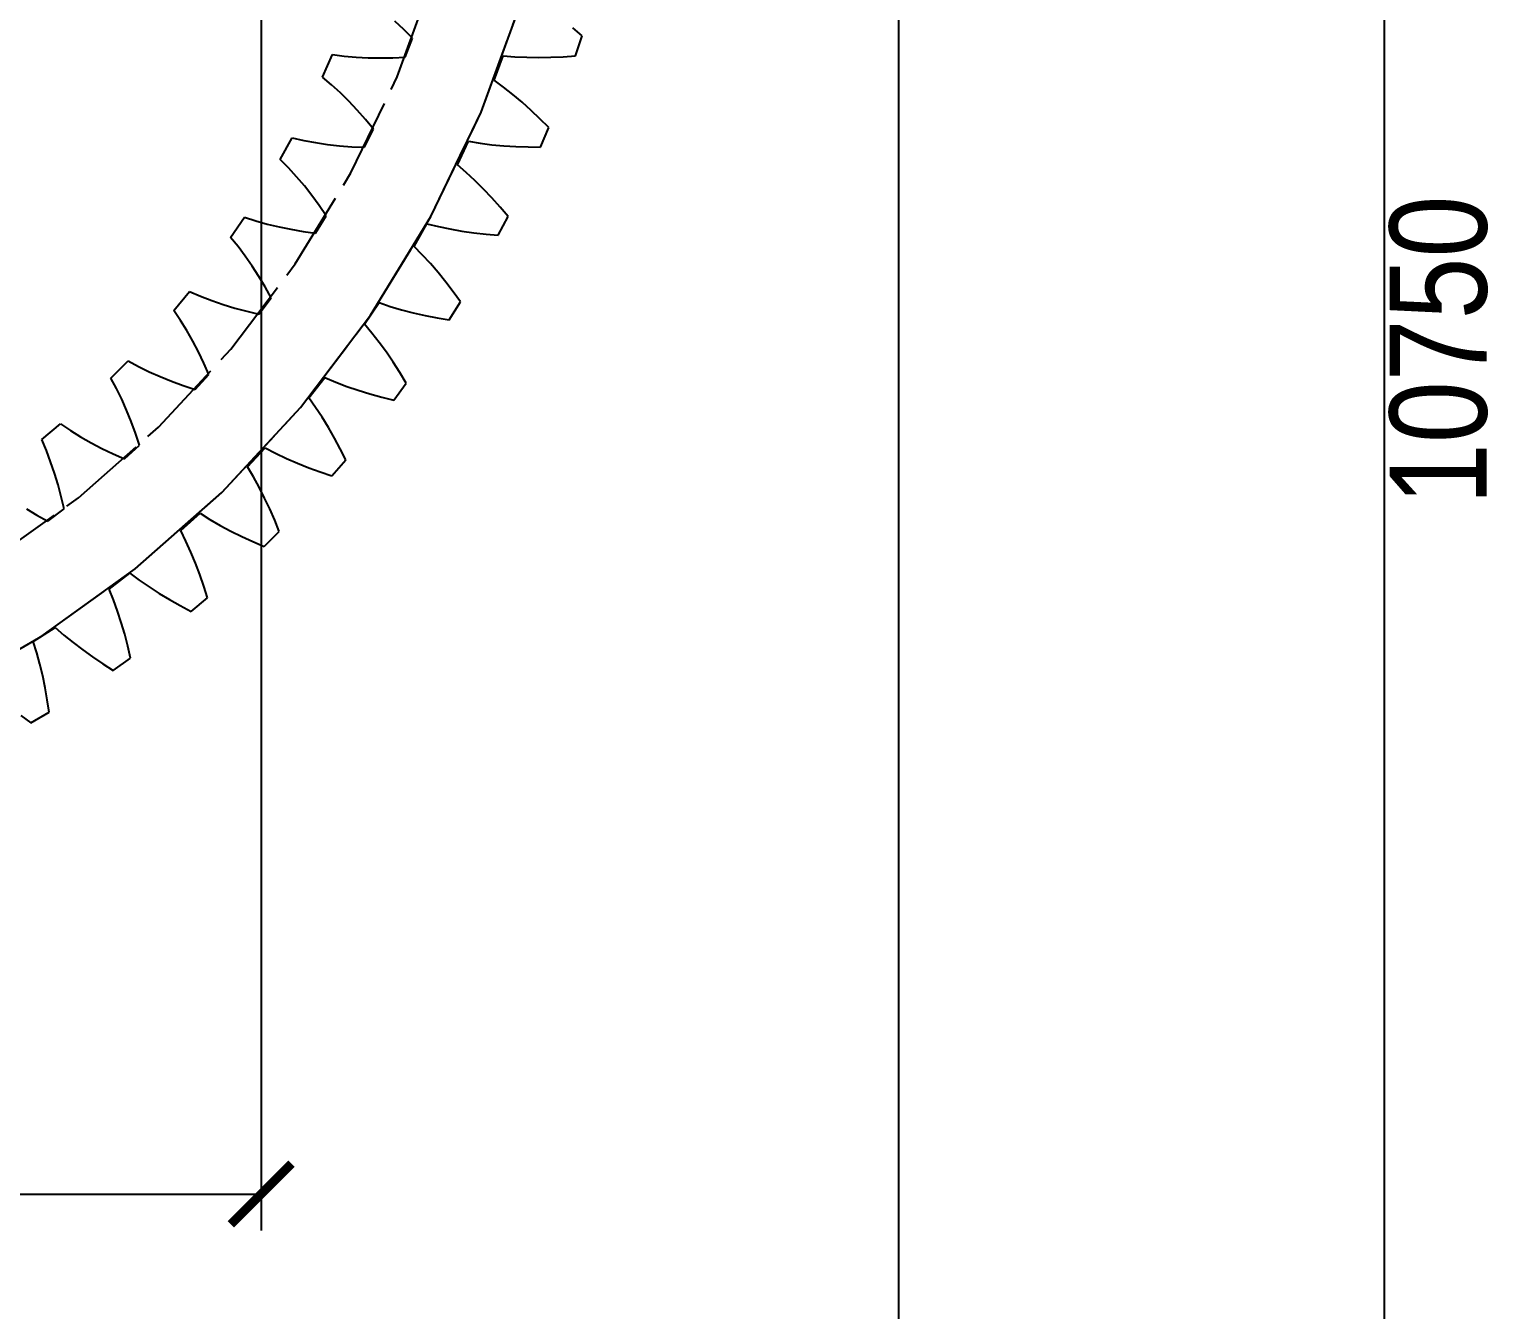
# Model space of a CAD drawing. Header units: millimetres. Extents: x -13 to 234, y -140 to 87.
# Drawn here: x 35.43 to 59.7, y -80.05 to -58.96 of the extents above; entities that cross this region are included whole.
import ezdxf

# ---------------------------------------------------------------- set-up
doc = ezdxf.new("R2010")
doc.units = ezdxf.units.MM
doc.linetypes.add('DASHED', pattern=[1.524, 1.27, -0.254])
for name, color, linetype in [('DIMS', 3, 'CONTINUOUS'), ('HIDDEN', 8, 'DASHED'), ('VISIBLE', 7, 'CONTINUOUS')]:
    doc.layers.add(name, color=color, linetype=linetype)
doc.styles.add('OpenSansCondensed-Light', font='OpenSansCondensed-Light.ttf')
doc.dimstyles.new('EZDXF', dxfattribs={"dimtxt": 0.25, "dimasz": 0.175, "dimexe": 0.375, "dimexo": 0.125, "dimgap": 0.1, "dimtad": 1, "dimlfac": 100, "dimzin": 12, "dimdsep": 46, "dimtxsty": 'OpenSansCondensed-Light', "dimblk": 'ARCHTICK', "dimcen": 2.5, "dimazin": 3, "dimtfac": 0.5, "dimtmove": 2, "dimatfit": 3})

# ---------------------------------------------------------------- blocks, each defined once
blk = doc.blocks.new('_ARCHTICK')
at = {"color": 0, "linetype": 'BYBLOCK', "const_width": 0.15}
blk.add_lwpolyline([(-0.5, -0.5), (0.5, 0.5)], dxfattribs=at)

msp = doc.modelspace()

# ---------------------------------------------------------------- linework, layer by layer
at = {"layer": 'HIDDEN'}
for points in [[(49.75, -11.5), (49.75, -117)], [(33.97503, -69.9188), (35.6262, -68.9655), (37.17424, -67.85253), (38.60378, -66.59095), (39.9006, -65.19331), (41.05182, -63.6735), (42.04599, -62.04661), (42.87323, -60.32882), (43.52533, -58.53719), (43.9958, -56.68954), (44.27996, -54.80424), (44.375, -52.9)], [(33.97503, -69.9188), (35.6262, -68.9655), (37.17424, -67.85253), (38.60378, -66.59095), (39.9006, -65.19331), (41.05182, -63.6735), (42.04599, -62.04661), (42.87323, -60.32882), (43.52533, -58.53719), (43.9958, -56.68954), (44.27996, -54.80424), (44.375, -52.9)], [(33.97503, -69.9188), (35.6262, -68.9655), (37.17424, -67.85253), (38.60378, -66.59095), (39.9006, -65.19331), (41.05182, -63.6735), (42.04599, -62.04661), (42.87323, -60.32882), (43.52533, -58.53719), (43.9958, -56.68954), (44.27996, -54.80424), (44.375, -52.9)], [(34.81238, -67.70546), (36.23901, -66.67978), (37.55642, -65.51715), (38.75153, -64.22913), (39.81246, -62.82852), (40.72866, -61.32923), (41.49102, -59.74616), (42.09197, -58.09506), (42.52554, -56.39233), (42.78742, -54.65488), (42.875, -52.9)], [(34.81238, -67.70546), (36.23901, -66.67978), (37.55642, -65.51715), (38.75153, -64.22913), (39.81246, -62.82852), (40.72866, -61.32923), (41.49102, -59.74616), (42.09197, -58.09506), (42.52554, -56.39233), (42.78742, -54.65488), (42.875, -52.9)], [(41.5988, -58.96492), (41.45025, -58.82575)], [(41.5988, -58.96492), (41.45025, -58.82575)], [(41.74476, -59.10995), (41.5988, -58.96492)], [(41.74476, -59.10995), (41.5988, -58.96492)], [(44.53757, -59.06866), (44.38291, -58.93618)], [(41.62339, -59.42324), (41.74476, -59.10995)], [(41.62339, -59.42324), (41.74476, -59.10995)], [(44.42873, -59.39914), (44.53757, -59.06866)], [(40.26123, -59.74931), (40.4247, -59.37908)], [(40.26123, -59.74931), (40.4247, -59.37908)], [(40.4247, -59.37908), (40.61785, -59.40399)], [(40.4247, -59.37908), (40.61785, -59.40399)], [(40.61785, -59.40399), (40.81405, -59.42119)], [(40.61785, -59.40399), (40.81405, -59.42119)], [(40.81405, -59.42119), (41.01295, -59.43134)], [(40.81405, -59.42119), (41.01295, -59.43134)], [(41.01295, -59.43134), (41.21428, -59.43486)], [(41.01295, -59.43134), (41.21428, -59.43486)], [(41.21428, -59.43486), (41.41782, -59.43208)], [(41.21428, -59.43486), (41.41782, -59.43208)], [(41.41782, -59.43208), (41.62339, -59.42324)], [(41.41782, -59.43208), (41.62339, -59.42324)], [(43.08696, -59.79989), (43.23703, -59.39866)], [(43.08696, -59.79989), (43.23703, -59.39866)], [(43.23703, -59.39866), (43.43051, -59.41472)], [(43.43051, -59.41472), (43.62636, -59.42377)], [(43.62636, -59.42377), (43.82428, -59.42638)], [(43.82428, -59.42638), (44.0241, -59.42295)], [(44.0241, -59.42295), (44.22563, -59.41379)], [(44.22563, -59.41379), (44.42873, -59.39914)], [(40.40976, -59.87527), (40.26123, -59.74931)], [(40.40976, -59.87527), (40.26123, -59.74931)], [(40.55465, -60.00867), (40.40976, -59.87527)], [(40.55465, -60.00867), (40.40976, -59.87527)], [(43.2435, -59.91474), (43.08696, -59.79989)], [(43.39721, -60.03643), (43.2435, -59.91474)], [(40.69615, -60.14883), (40.55465, -60.00867)], [(40.69615, -60.14883), (40.55465, -60.00867)], [(40.83438, -60.29524), (40.69615, -60.14883)], [(40.83438, -60.29524), (40.69615, -60.14883)], [(43.54828, -60.16435), (43.39721, -60.03643)], [(43.6968, -60.29806), (43.54828, -60.16435)], [(40.96945, -60.44753), (40.83438, -60.29524)], [(40.96945, -60.44753), (40.83438, -60.29524)], [(43.84286, -60.43722), (43.6968, -60.29806)], [(40.95166, -60.90616), (41.10142, -60.6054)], [(40.95166, -60.90616), (41.10142, -60.6054)], [(41.10142, -60.6054), (40.96945, -60.44753)], [(41.10142, -60.6054), (40.96945, -60.44753)], [(43.98649, -60.58156), (43.84286, -60.43722)], [(43.85175, -60.90235), (43.98649, -60.58156)], [(39.56522, -61.10515), (39.76215, -60.75159)], [(39.56522, -61.10515), (39.76215, -60.75159)], [(39.76215, -60.75159), (39.95218, -60.79421)], [(39.76215, -60.75159), (39.95218, -60.79421)], [(39.95218, -60.79421), (40.14596, -60.82944)], [(39.95218, -60.79421), (40.14596, -60.82944)], [(40.14596, -60.82944), (40.34307, -60.8579)], [(40.14596, -60.82944), (40.34307, -60.8579)], [(40.34307, -60.8579), (40.54322, -60.87998)], [(40.34307, -60.8579), (40.54322, -60.87998)], [(40.54322, -60.87998), (40.74615, -60.89599)], [(40.54322, -60.87998), (40.74615, -60.89599)], [(40.74615, -60.89599), (40.95166, -60.90616)], [(40.74615, -60.89599), (40.95166, -60.90616)], [(42.48238, -61.19523), (42.66385, -60.80719)], [(42.48238, -61.19523), (42.66385, -60.80719)], [(42.66385, -60.80719), (42.85545, -60.83857)], [(42.85545, -60.83857), (43.04995, -60.86315)], [(43.04995, -60.86315), (43.24705, -60.88148)], [(43.24705, -60.88148), (43.4465, -60.89394)], [(43.4465, -60.89394), (43.64812, -60.90082)], [(43.64812, -60.90082), (43.85175, -60.90235)], [(39.70149, -61.24428), (39.56522, -61.10515)], [(39.70149, -61.24428), (39.56522, -61.10515)], [(39.83346, -61.39049), (39.70149, -61.24428)], [(39.83346, -61.39049), (39.70149, -61.24428)], [(39.96142, -61.5431), (39.83346, -61.39049)], [(39.96142, -61.5431), (39.83346, -61.39049)], [(42.6293, -61.32215), (42.48238, -61.19523)], [(42.77286, -61.45567), (42.6293, -61.32215)], [(40.08555, -61.70164), (39.96142, -61.5431)], [(40.08555, -61.70164), (39.96142, -61.5431)], [(42.91328, -61.59519), (42.77286, -61.45567)], [(43.05071, -61.74027), (42.91328, -61.59519)], [(40.206, -61.86574), (40.08555, -61.70164)], [(40.206, -61.86574), (40.08555, -61.70164)], [(40.32283, -62.03511), (40.206, -61.86574)], [(40.32283, -62.03511), (40.206, -61.86574)], [(43.18525, -61.89059), (43.05071, -61.74027)], [(38.74708, -62.39099), (38.97579, -62.05711)], [(38.74708, -62.39099), (38.97579, -62.05711)], [(38.97579, -62.05711), (39.16108, -62.11708)], [(38.97579, -62.05711), (39.16108, -62.11708)], [(39.16108, -62.11708), (39.35078, -62.17004)], [(39.16108, -62.11708), (39.35078, -62.17004)], [(40.14596, -62.32078), (40.32283, -62.03511)], [(40.14596, -62.32078), (40.32283, -62.03511)], [(43.15715, -62.35496), (43.31696, -62.04589)], [(43.31696, -62.04589), (43.18525, -61.89059)], [(39.35078, -62.17004), (39.54443, -62.21656)], [(39.35078, -62.17004), (39.54443, -62.21656)], [(39.54443, -62.21656), (39.74168, -62.25702)], [(39.54443, -62.21656), (39.74168, -62.25702)], [(39.74168, -62.25702), (39.94226, -62.29169)], [(39.74168, -62.25702), (39.94226, -62.29169)], [(39.94226, -62.29169), (40.14596, -62.32078)], [(39.94226, -62.29169), (40.14596, -62.32078)], [(41.76884, -62.53812), (41.98057, -62.16572)], [(41.76884, -62.53812), (41.98057, -62.16572)], [(41.98057, -62.16572), (42.16907, -62.21223)], [(42.16907, -62.21223), (42.36101, -62.25219)], [(42.36101, -62.25219), (42.55602, -62.28612)], [(42.55602, -62.28612), (42.75386, -62.31438)], [(42.75386, -62.31438), (42.95429, -62.33726)], [(42.95429, -62.33726), (43.15715, -62.35496)], [(38.86993, -62.5421), (38.74708, -62.39099)], [(38.86993, -62.5421), (38.74708, -62.39099)], [(38.98785, -62.69986), (38.86993, -62.5421)], [(38.98785, -62.69986), (38.86993, -62.5421)], [(41.90522, -62.67632), (41.76884, -62.53812)], [(39.10118, -62.86362), (38.98785, -62.69986)], [(39.10118, -62.86362), (38.98785, -62.69986)], [(42.03771, -62.82082), (41.90522, -62.67632)], [(42.16661, -62.97105), (42.03771, -62.82082)], [(39.21016, -63.03294), (39.10118, -62.86362)], [(39.21016, -63.03294), (39.10118, -62.86362)], [(39.31495, -63.20746), (39.21016, -63.03294)], [(39.31495, -63.20746), (39.21016, -63.03294)], [(42.29208, -63.1266), (42.16661, -62.97105)], [(37.81378, -63.59586), (38.07233, -63.2845)], [(37.81378, -63.59586), (38.07233, -63.2845)], [(38.07233, -63.2845), (38.25129, -63.36131)], [(38.07233, -63.2845), (38.25129, -63.36131)], [(39.41565, -63.38689), (39.31495, -63.20746)], [(39.41565, -63.38689), (39.31495, -63.20746)], [(42.41425, -63.28713), (42.29208, -63.1266)], [(42.53321, -63.4524), (42.41425, -63.28713)], [(38.25129, -63.36131), (38.43529, -63.43155)], [(38.25129, -63.36131), (38.43529, -63.43155)], [(38.43529, -63.43155), (38.62382, -63.49574)], [(38.43529, -63.43155), (38.62382, -63.49574)], [(38.62382, -63.49574), (38.8165, -63.55423)], [(38.62382, -63.49574), (38.8165, -63.55423)], [(38.8165, -63.55423), (39.01303, -63.60725)], [(38.8165, -63.55423), (39.01303, -63.60725)], [(39.21318, -63.65501), (39.41565, -63.38689)], [(39.21318, -63.65501), (39.41565, -63.38689)], [(40.95088, -63.82008), (41.19152, -63.46568)], [(40.95088, -63.82008), (41.19152, -63.46568)], [(41.19152, -63.46568), (41.37573, -63.52702)], [(41.37573, -63.52702), (41.56388, -63.5821)], [(42.34935, -63.7478), (42.53321, -63.4524)], [(37.92217, -63.75766), (37.81378, -63.59586)], [(37.92217, -63.75766), (37.81378, -63.59586)], [(38.02503, -63.92562), (37.92217, -63.75766)], [(38.02503, -63.92562), (37.92217, -63.75766)], [(39.01303, -63.60725), (39.21318, -63.65501)], [(39.01303, -63.60725), (39.21318, -63.65501)], [(41.07584, -63.96867), (40.95088, -63.82008)], [(41.56388, -63.5821), (41.75559, -63.63141)], [(41.75559, -63.63141), (41.95055, -63.67531)], [(41.95055, -63.67531), (42.14853, -63.71404)], [(42.14853, -63.71404), (42.34935, -63.7478)], [(38.12276, -64.09915), (38.02503, -63.92562)], [(38.12276, -64.09915), (38.02503, -63.92562)], [(41.19643, -64.12324), (41.07584, -63.96867)], [(38.21565, -64.2778), (38.12276, -64.09915)], [(38.21565, -64.2778), (38.12276, -64.09915)], [(38.30389, -64.46124), (38.21565, -64.2778)], [(38.30389, -64.46124), (38.21565, -64.2778)], [(41.31298, -64.28324), (41.19643, -64.12324)], [(41.4257, -64.44826), (41.31298, -64.28324)], [(36.7733, -64.70947), (37.05947, -64.4233)], [(36.7733, -64.70947), (37.05947, -64.4233)], [(37.05947, -64.4233), (37.23058, -64.51629)], [(37.05947, -64.4233), (37.23058, -64.51629)], [(37.23058, -64.51629), (37.40732, -64.60321)], [(37.23058, -64.51629), (37.40732, -64.60321)], [(38.38762, -64.6492), (38.30389, -64.46124)], [(38.38762, -64.6492), (38.30389, -64.46124)], [(41.53473, -64.618), (41.4257, -64.44826)], [(36.86629, -64.88058), (36.7733, -64.70947)], [(36.86629, -64.88058), (36.7733, -64.70947)], [(37.40732, -64.60321), (37.58912, -64.68452)], [(37.40732, -64.60321), (37.58912, -64.68452)], [(37.58912, -64.68452), (37.77558, -64.76054)], [(37.58912, -64.68452), (37.77558, -64.76054)], [(37.77558, -64.76054), (37.96638, -64.83147)], [(37.77558, -64.76054), (37.96638, -64.83147)], [(38.16126, -64.89749), (38.38762, -64.6492)], [(38.16126, -64.89749), (38.38762, -64.6492)], [(40.03364, -65.033), (40.30168, -64.69884)], [(40.03364, -65.033), (40.30168, -64.69884)], [(40.30168, -64.69884), (40.48043, -64.77462)], [(40.48043, -64.77462), (40.66362, -64.84447)], [(41.64018, -64.7922), (41.53473, -64.618)], [(36.95321, -65.05732), (36.86629, -64.88058)], [(36.95321, -65.05732), (36.86629, -64.88058)], [(37.96638, -64.83147), (38.16126, -64.89749)], [(37.96638, -64.83147), (38.16126, -64.89749)], [(40.1464, -65.19105), (40.03364, -65.033)], [(40.66362, -64.84447), (40.8508, -64.90886)], [(40.8508, -64.90886), (41.04166, -64.96811)], [(41.04166, -64.96811), (41.23594, -65.02244)], [(41.23594, -65.02244), (41.43344, -65.07206)], [(41.43344, -65.07206), (41.64018, -64.7922)], [(37.03452, -65.23912), (36.95321, -65.05732)], [(37.03452, -65.23912), (36.95321, -65.05732)], [(37.11054, -65.42558), (37.03452, -65.23912)], [(37.11054, -65.42558), (37.03452, -65.23912)], [(40.25434, -65.35471), (40.1464, -65.19105)], [(35.6345, -65.72233), (35.94586, -65.46378)], [(35.6345, -65.72233), (35.94586, -65.46378)], [(35.94586, -65.46378), (36.10766, -65.57217)], [(35.94586, -65.46378), (36.10766, -65.57217)], [(37.18147, -65.61638), (37.11054, -65.42558)], [(37.18147, -65.61638), (37.11054, -65.42558)], [(40.35781, -65.52346), (40.25434, -65.35471)], [(35.71131, -65.90129), (35.6345, -65.72233)], [(35.71131, -65.90129), (35.6345, -65.72233)], [(36.10766, -65.57217), (36.27562, -65.67503)], [(36.10766, -65.57217), (36.27562, -65.67503)], [(36.27562, -65.67503), (36.44915, -65.77276)], [(36.27562, -65.67503), (36.44915, -65.77276)], [(37.24749, -65.81126), (37.18147, -65.61638)], [(37.24749, -65.81126), (37.18147, -65.61638)], [(40.45705, -65.69692), (40.35781, -65.52346)], [(40.55225, -65.87478), (40.45705, -65.69692)], [(35.78155, -66.08529), (35.71131, -65.90129)], [(35.78155, -66.08529), (35.71131, -65.90129)], [(36.44915, -65.77276), (36.6278, -65.86565)], [(36.44915, -65.77276), (36.6278, -65.86565)], [(36.6278, -65.86565), (36.81124, -65.95389)], [(36.6278, -65.86565), (36.81124, -65.95389)], [(36.81124, -65.95389), (36.9992, -66.03762)], [(36.81124, -65.95389), (36.9992, -66.03762)], [(36.9992, -66.03762), (37.24749, -65.81126)], [(36.9992, -66.03762), (37.24749, -65.81126)], [(39.02294, -66.1692), (39.31668, -65.8574)], [(39.02294, -66.1692), (39.31668, -65.8574)], [(39.31668, -65.8574), (39.48885, -65.94714)], [(39.48885, -65.94714), (39.6659, -66.03133)], [(40.64353, -66.05681), (40.55225, -65.87478)], [(35.84574, -66.27382), (35.78155, -66.08529)], [(35.84574, -66.27382), (35.78155, -66.08529)], [(39.12278, -66.33572), (39.02294, -66.1692)], [(39.6659, -66.03133), (39.84738, -66.11038)], [(39.84738, -66.11038), (40.03292, -66.18461)], [(40.03292, -66.18461), (40.22227, -66.25421)], [(40.4152, -66.31935), (40.64353, -66.05681)], [(35.90423, -66.4665), (35.84574, -66.27382)], [(35.90423, -66.4665), (35.84574, -66.27382)], [(35.95725, -66.66303), (35.90423, -66.4665)], [(35.95725, -66.66303), (35.90423, -66.4665)], [(39.21738, -66.50744), (39.12278, -66.33572)], [(40.22227, -66.25421), (40.4152, -66.31935)], [(36.00501, -66.86318), (35.95725, -66.66303)], [(36.00501, -66.86318), (35.95725, -66.66303)], [(39.30711, -66.68388), (39.21738, -66.50744)], [(39.39226, -66.86467), (39.30711, -66.68388)], [(35.38294, -66.86016), (35.55746, -66.96495)], [(35.38294, -66.86016), (35.55746, -66.96495)], [(35.55746, -66.96495), (35.73689, -67.06565)], [(35.55746, -66.96495), (35.73689, -67.06565)], [(35.73689, -67.06565), (36.00501, -66.86318)], [(35.73689, -67.06565), (36.00501, -66.86318)], [(37.92516, -67.22152), (38.24275, -66.93404)], [(37.92516, -67.22152), (38.24275, -66.93404)], [(38.24275, -66.93404), (38.40724, -67.03717)], [(39.47303, -67.04953), (39.39226, -66.86467)], [(38.40724, -67.03717), (38.57705, -67.13516)], [(38.57705, -67.13516), (38.75167, -67.22839)], [(39.54956, -67.23824), (39.47303, -67.04953)], [(38.01146, -67.39544), (37.92516, -67.22152)], [(38.09211, -67.57413), (38.01146, -67.39544)], [(38.75167, -67.22839), (38.93073, -67.31712)], [(38.93073, -67.31712), (39.11395, -67.40154)], [(39.11395, -67.40154), (39.3011, -67.48181)], [(39.3011, -67.48181), (39.54956, -67.23824)], [(38.16754, -67.75714), (38.09211, -67.57413)], [(36.74724, -68.18329), (37.08667, -67.92195)], [(36.74724, -68.18329), (37.08667, -67.92195)], [(37.08667, -67.92195), (37.24245, -68.03783)], [(38.23806, -67.94413), (38.16754, -67.75714)], [(38.30389, -68.13483), (38.23806, -67.94413)], [(36.81945, -68.36352), (36.74724, -68.18329)], [(37.24245, -68.03783), (37.40393, -68.149)], [(37.40393, -68.149), (37.57059, -68.2558)], [(38.36518, -68.32901), (38.30389, -68.13483)], [(36.88565, -68.54805), (36.81945, -68.36352)], [(37.57059, -68.2558), (37.74204, -68.35848)], [(37.74204, -68.35848), (37.91797, -68.4572)], [(38.09815, -68.55208), (38.36518, -68.32901)], [(36.94631, -68.73648), (36.88565, -68.54805)], [(37.91797, -68.4572), (38.09815, -68.55208)], [(35.49664, -69.04844), (35.85575, -68.81489)], [(35.49664, -69.04844), (35.85575, -68.81489)], [(35.85575, -68.81489), (36.00183, -68.94278)], [(37.00175, -68.92848), (36.94631, -68.73648)], [(35.5543, -69.23383), (35.49664, -69.04844)], [(36.00183, -68.94278), (36.15398, -69.06643)], [(36.15398, -69.06643), (36.31162, -69.18613)], [(37.05221, -69.1238), (37.00175, -68.92848)], [(37.09789, -69.32224), (37.05221, -69.1238)], [(35.60563, -69.42304), (35.5543, -69.23383)], [(36.31162, -69.18613), (36.47437, -69.30211)], [(36.47437, -69.30211), (36.64191, -69.41449)], [(36.81397, -69.52339), (37.09789, -69.32224)], [(35.65112, -69.61569), (35.60563, -69.42304)], [(35.69113, -69.81149), (35.65112, -69.61569)], [(36.64191, -69.41449), (36.81397, -69.52339)], [(35.72592, -70.0102), (35.69113, -69.81149)], [(35.75568, -70.21165), (35.72592, -70.0102)], [(35.29382, -70.26737), (35.45669, -70.3896)], [(35.45669, -70.3896), (35.75568, -70.21165)]]:
    msp.add_lwpolyline(points, dxfattribs=at)
at = {"layer": 'VISIBLE'}
for points in [[(49.75, -11.5), (49.75, -117)], [(33.97503, -69.9188), (35.6262, -68.9655), (37.17424, -67.85253), (38.60378, -66.59095), (39.9006, -65.19331), (41.05182, -63.6735), (42.04599, -62.04661), (42.87323, -60.32882), (43.52533, -58.53719), (43.9958, -56.68954), (44.27996, -54.80424), (44.375, -52.9)], [(44.53757, -59.06866), (44.38291, -58.93618)], [(44.42873, -59.39914), (44.53757, -59.06866)], [(43.23703, -59.39866), (43.43051, -59.41472)], [(43.43051, -59.41472), (43.62636, -59.42377)], [(43.62636, -59.42377), (43.82428, -59.42638)], [(43.82428, -59.42638), (44.0241, -59.42295)], [(44.0241, -59.42295), (44.22563, -59.41379)], [(44.22563, -59.41379), (44.42873, -59.39914)], [(43.2435, -59.91474), (43.08696, -59.79989)], [(43.39721, -60.03643), (43.2435, -59.91474)], [(43.54828, -60.16435), (43.39721, -60.03643)], [(43.6968, -60.29806), (43.54828, -60.16435)], [(43.84286, -60.43722), (43.6968, -60.29806)], [(43.98649, -60.58156), (43.84286, -60.43722)], [(43.85175, -60.90235), (43.98649, -60.58156)], [(42.66385, -60.80719), (42.85545, -60.83857)], [(42.85545, -60.83857), (43.04995, -60.86315)], [(43.04995, -60.86315), (43.24705, -60.88148)], [(43.24705, -60.88148), (43.4465, -60.89394)], [(43.4465, -60.89394), (43.64812, -60.90082)], [(43.64812, -60.90082), (43.85175, -60.90235)], [(42.6293, -61.32215), (42.48238, -61.19523)], [(42.77286, -61.45567), (42.6293, -61.32215)], [(42.91328, -61.59519), (42.77286, -61.45567)], [(43.05071, -61.74027), (42.91328, -61.59519)], [(43.18525, -61.89059), (43.05071, -61.74027)], [(43.15715, -62.35496), (43.31696, -62.04589)], [(43.31696, -62.04589), (43.18525, -61.89059)], [(41.98057, -62.16572), (42.16907, -62.21223)], [(42.16907, -62.21223), (42.36101, -62.25219)], [(42.36101, -62.25219), (42.55602, -62.28612)], [(42.55602, -62.28612), (42.75386, -62.31438)], [(42.75386, -62.31438), (42.95429, -62.33726)], [(42.95429, -62.33726), (43.15715, -62.35496)], [(41.90522, -62.67632), (41.76884, -62.53812)], [(42.03771, -62.82082), (41.90522, -62.67632)], [(42.16661, -62.97105), (42.03771, -62.82082)], [(42.29208, -63.1266), (42.16661, -62.97105)], [(42.41425, -63.28713), (42.29208, -63.1266)], [(42.53321, -63.4524), (42.41425, -63.28713)], [(41.19152, -63.46568), (41.37573, -63.52702)], [(41.37573, -63.52702), (41.56388, -63.5821)], [(42.34935, -63.7478), (42.53321, -63.4524)], [(41.07584, -63.96867), (40.95088, -63.82008)], [(41.56388, -63.5821), (41.75559, -63.63141)], [(41.75559, -63.63141), (41.95055, -63.67531)], [(41.95055, -63.67531), (42.14853, -63.71404)], [(42.14853, -63.71404), (42.34935, -63.7478)], [(41.19643, -64.12324), (41.07584, -63.96867)], [(41.31298, -64.28324), (41.19643, -64.12324)], [(41.4257, -64.44826), (41.31298, -64.28324)], [(41.53473, -64.618), (41.4257, -64.44826)], [(40.30168, -64.69884), (40.48043, -64.77462)], [(40.48043, -64.77462), (40.66362, -64.84447)], [(41.64018, -64.7922), (41.53473, -64.618)], [(40.1464, -65.19105), (40.03364, -65.033)], [(40.66362, -64.84447), (40.8508, -64.90886)], [(40.8508, -64.90886), (41.04166, -64.96811)], [(41.04166, -64.96811), (41.23594, -65.02244)], [(41.23594, -65.02244), (41.43344, -65.07206)], [(41.43344, -65.07206), (41.64018, -64.7922)], [(40.25434, -65.35471), (40.1464, -65.19105)], [(40.35781, -65.52346), (40.25434, -65.35471)], [(40.45705, -65.69692), (40.35781, -65.52346)], [(40.55225, -65.87478), (40.45705, -65.69692)], [(39.31668, -65.8574), (39.48885, -65.94714)], [(39.48885, -65.94714), (39.6659, -66.03133)], [(40.64353, -66.05681), (40.55225, -65.87478)], [(39.12278, -66.33572), (39.02294, -66.1692)], [(39.6659, -66.03133), (39.84738, -66.11038)], [(39.84738, -66.11038), (40.03292, -66.18461)], [(40.03292, -66.18461), (40.22227, -66.25421)], [(40.4152, -66.31935), (40.64353, -66.05681)], [(39.21738, -66.50744), (39.12278, -66.33572)], [(40.22227, -66.25421), (40.4152, -66.31935)], [(39.30711, -66.68388), (39.21738, -66.50744)], [(39.39226, -66.86467), (39.30711, -66.68388)], [(38.24275, -66.93404), (38.40724, -67.03717)], [(39.47303, -67.04953), (39.39226, -66.86467)], [(38.40724, -67.03717), (38.57705, -67.13516)], [(38.57705, -67.13516), (38.75167, -67.22839)], [(39.54956, -67.23824), (39.47303, -67.04953)], [(38.01146, -67.39544), (37.92516, -67.22152)], [(38.09211, -67.57413), (38.01146, -67.39544)], [(38.75167, -67.22839), (38.93073, -67.31712)], [(38.93073, -67.31712), (39.11395, -67.40154)], [(39.11395, -67.40154), (39.3011, -67.48181)], [(39.3011, -67.48181), (39.54956, -67.23824)], [(38.16754, -67.75714), (38.09211, -67.57413)], [(37.08667, -67.92195), (37.24245, -68.03783)], [(38.23806, -67.94413), (38.16754, -67.75714)], [(38.30389, -68.13483), (38.23806, -67.94413)], [(36.81945, -68.36352), (36.74724, -68.18329)], [(37.24245, -68.03783), (37.40393, -68.149)], [(37.40393, -68.149), (37.57059, -68.2558)], [(38.36518, -68.32901), (38.30389, -68.13483)], [(36.88565, -68.54805), (36.81945, -68.36352)], [(37.57059, -68.2558), (37.74204, -68.35848)], [(37.74204, -68.35848), (37.91797, -68.4572)], [(38.09815, -68.55208), (38.36518, -68.32901)], [(36.94631, -68.73648), (36.88565, -68.54805)], [(37.91797, -68.4572), (38.09815, -68.55208)], [(35.85575, -68.81489), (36.00183, -68.94278)], [(37.00175, -68.92848), (36.94631, -68.73648)], [(35.5543, -69.23383), (35.49664, -69.04844)], [(36.00183, -68.94278), (36.15398, -69.06643)], [(36.15398, -69.06643), (36.31162, -69.18613)], [(37.05221, -69.1238), (37.00175, -68.92848)], [(37.09789, -69.32224), (37.05221, -69.1238)], [(35.60563, -69.42304), (35.5543, -69.23383)], [(36.31162, -69.18613), (36.47437, -69.30211)], [(36.47437, -69.30211), (36.64191, -69.41449)], [(36.81397, -69.52339), (37.09789, -69.32224)], [(35.65112, -69.61569), (35.60563, -69.42304)], [(35.69113, -69.81149), (35.65112, -69.61569)], [(36.64191, -69.41449), (36.81397, -69.52339)], [(35.72592, -70.0102), (35.69113, -69.81149)], [(35.75568, -70.21165), (35.72592, -70.0102)], [(35.29382, -70.26737), (35.45669, -70.3896)], [(35.45669, -70.3896), (35.75568, -70.21165)]]:
    msp.add_lwpolyline(points, dxfattribs=at)

# ---------------------------------------------------------------- dimensions: what is measured, and where the dimension line sits
at = {"layer": 'DIMS'}
msp.add_linear_dim(base=(57.75, -10.5), p1=(49.75, -10.5), p2=(49.75, -118), angle=90, dimstyle='EZDXF', override={"dimtxt": 1.6, "dimasz": 1, "dimexe": 0.6, "dimexo": 0.5, "dimdec": 2}, dxfattribs=at).render()
msp.add_linear_dim(base=(25.25, -78.15), p1=(25.25, -52.9), p2=(39.25, -52.9), dimstyle='EZDXF', override={"dimtxt": 1.6, "dimasz": 1, "dimexe": 0.6, "dimexo": 0.5, "dimdec": 2}, dxfattribs=at).render()

doc.saveas('drawing.dxf')
